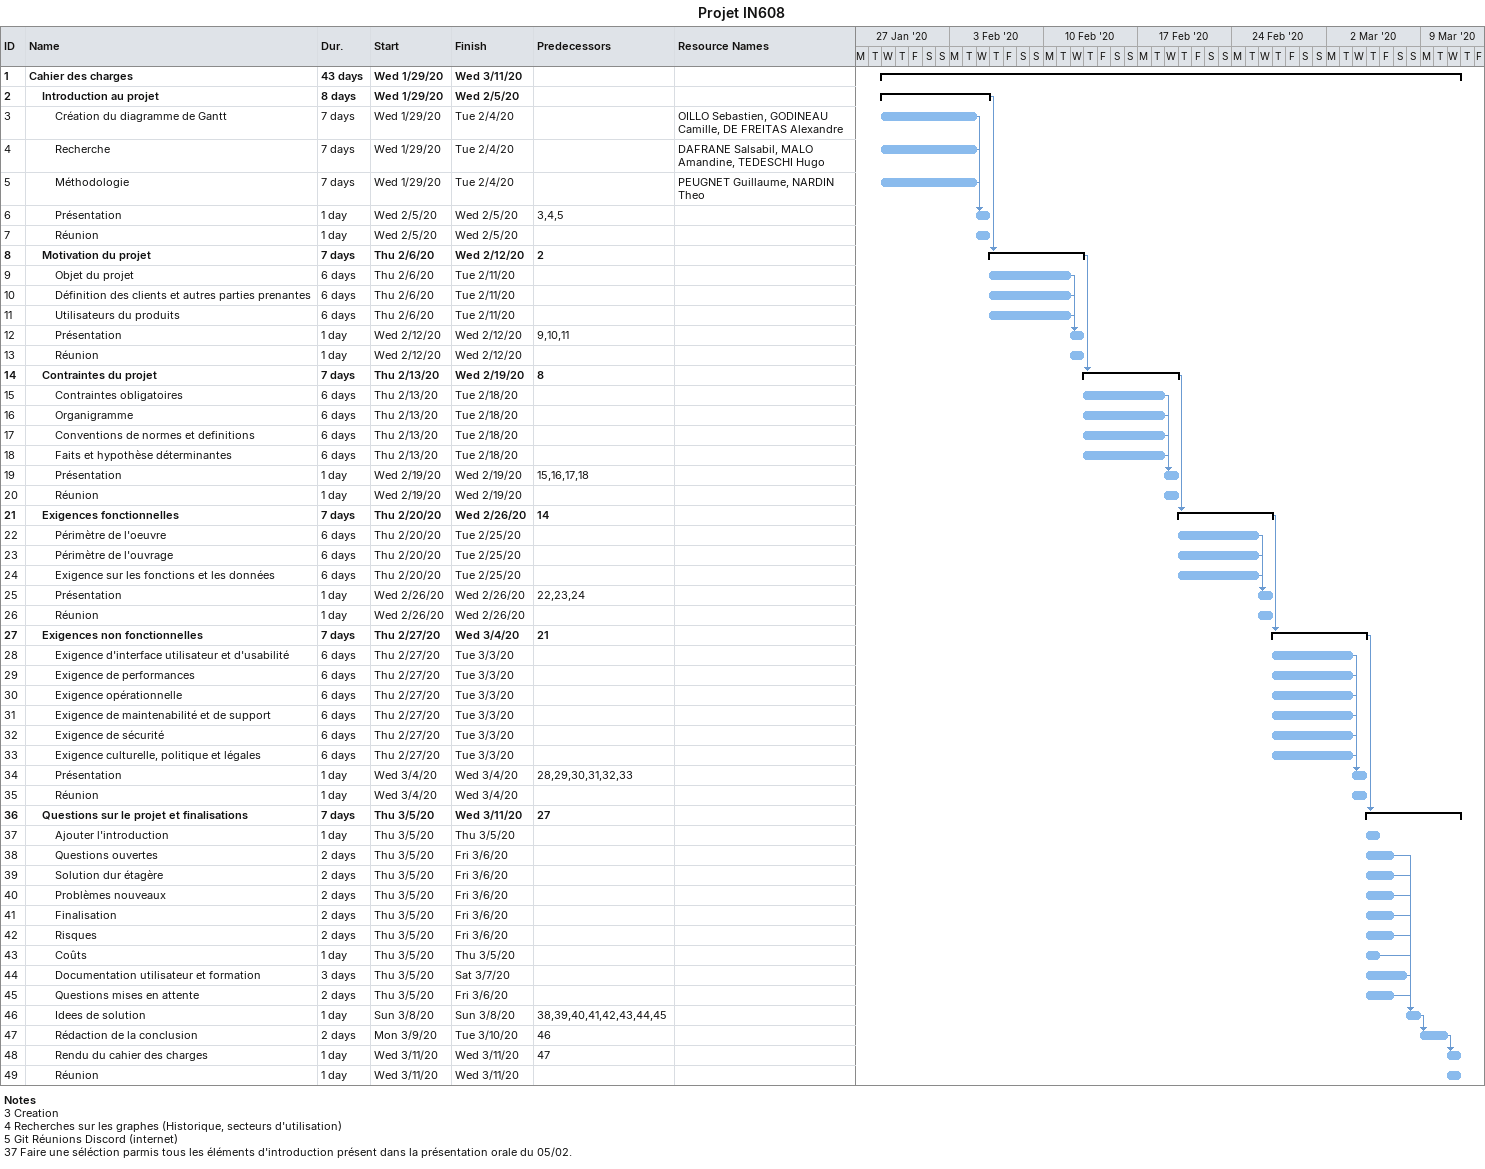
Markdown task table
Projet IN608

| ID | Level | Task | Duration | Start | Finish | Predecessors | Resources |
|---|---|---|---|---|---|---|---|
| 1 | 1 | **Cahier des charges** | 43d | 2020-01-29 | 2020-03-11 |  |  |
| 2 | 2 | **Introduction au projet** | 8d | 2020-01-29 | 2020-02-05 |  |  |
| 3 | 3 | Création du diagramme de Gantt | 7d | 2020-01-29 | 2020-02-04 |  | OILLO Sebastien, GODINEAU Camille, DE FREITAS Alexandre |
| 4 | 3 | Recherche | 7d | 2020-01-29 | 2020-02-04 |  | DAFRANE Salsabil, MALO Amandine, TEDESCHI Hugo |
| 5 | 3 | Méthodologie | 7d | 2020-01-29 | 2020-02-04 |  | PEUGNET Guillaume, NARDIN Theo |
| 6 | 3 | Présentation | 1d | 2020-02-05 | 2020-02-05 | 3, 4, 5 |  |
| 7 | 3 | Réunion | 1d | 2020-02-05 | 2020-02-05 |  |  |
| 8 | 2 | **Motivation du projet** | 7d | 2020-02-06 | 2020-02-12 | 2 |  |
| 9 | 3 | Objet du projet | 6d | 2020-02-06 | 2020-02-11 |  |  |
| 10 | 3 | Définition des clients et autres parties prenantes | 6d | 2020-02-06 | 2020-02-11 |  |  |
| 11 | 3 | Utilisateurs du produits | 6d | 2020-02-06 | 2020-02-11 |  |  |
| 12 | 3 | Présentation | 1d | 2020-02-12 | 2020-02-12 | 9, 10, 11 |  |
| 13 | 3 | Réunion | 1d | 2020-02-12 | 2020-02-12 |  |  |
| 14 | 2 | **Contraintes du projet** | 7d | 2020-02-13 | 2020-02-19 | 8 |  |
| 15 | 3 | Contraintes obligatoires | 6d | 2020-02-13 | 2020-02-18 |  |  |
| 16 | 3 | Organigramme | 6d | 2020-02-13 | 2020-02-18 |  |  |
| 17 | 3 | Conventions de normes et definitions | 6d | 2020-02-13 | 2020-02-18 |  |  |
| 18 | 3 | Faits et hypothèse déterminantes | 6d | 2020-02-13 | 2020-02-18 |  |  |
| 19 | 3 | Présentation | 1d | 2020-02-19 | 2020-02-19 | 15, 16, 17, 18 |  |
| 20 | 3 | Réunion | 1d | 2020-02-19 | 2020-02-19 |  |  |
| 21 | 2 | **Exigences fonctionnelles** | 7d | 2020-02-20 | 2020-02-26 | 14 |  |
| 22 | 3 | Périmètre de l'oeuvre | 6d | 2020-02-20 | 2020-02-25 |  |  |
| 23 | 3 | Périmètre de l'ouvrage | 6d | 2020-02-20 | 2020-02-25 |  |  |
| 24 | 3 | Exigence sur les fonctions et les données | 6d | 2020-02-20 | 2020-02-25 |  |  |
| 25 | 3 | Présentation | 1d | 2020-02-26 | 2020-02-26 | 22, 23, 24 |  |
| 26 | 3 | Réunion | 1d | 2020-02-26 | 2020-02-26 |  |  |
| 27 | 2 | **Exigences non fonctionnelles** | 7d | 2020-02-27 | 2020-03-04 | 21 |  |
| 28 | 3 | Exigence d'interface utilisateur et d'usabilité | 6d | 2020-02-27 | 2020-03-03 |  |  |
| 29 | 3 | Exigence de performances | 6d | 2020-02-27 | 2020-03-03 |  |  |
| 30 | 3 | Exigence opérationnelle | 6d | 2020-02-27 | 2020-03-03 |  |  |
| 31 | 3 | Exigence de maintenabilité et de support | 6d | 2020-02-27 | 2020-03-03 |  |  |
| 32 | 3 | Exigence de sécurité | 6d | 2020-02-27 | 2020-03-03 |  |  |
| 33 | 3 | Exigence culturelle, politique et légales | 6d | 2020-02-27 | 2020-03-03 |  |  |
| 34 | 3 | Présentation | 1d | 2020-03-04 | 2020-03-04 | 28, 29, 30, 31, 32, 33 |  |
| 35 | 3 | Réunion | 1d | 2020-03-04 | 2020-03-04 |  |  |
| 36 | 2 | **Questions sur le projet et finalisations** | 7d | 2020-03-05 | 2020-03-11 | 27 |  |
| 37 | 3 | Ajouter l'introduction | 1d | 2020-03-05 | 2020-03-05 |  |  |
| 38 | 3 | Questions ouvertes | 2d | 2020-03-05 | 2020-03-06 |  |  |
| 39 | 3 | Solution dur étagère | 2d | 2020-03-05 | 2020-03-06 |  |  |
| 40 | 3 | Problèmes nouveaux | 2d | 2020-03-05 | 2020-03-06 |  |  |
| 41 | 3 | Finalisation | 2d | 2020-03-05 | 2020-03-06 |  |  |
| 42 | 3 | Risques | 2d | 2020-03-05 | 2020-03-06 |  |  |
| 43 | 3 | Coûts | 1d | 2020-03-05 | 2020-03-05 |  |  |
| 44 | 3 | Documentation utilisateur et formation | 3d | 2020-03-05 | 2020-03-07 |  |  |
| 45 | 3 | Questions mises en attente | 2d | 2020-03-05 | 2020-03-06 |  |  |
| 46 | 3 | Idees de solution | 1d | 2020-03-08 | 2020-03-08 | 38, 39, 40, 41, 42, 43, 44, 45 |  |
| 47 | 3 | Rédaction de la conclusion | 2d | 2020-03-09 | 2020-03-10 | 46 |  |
| 48 | 3 | Rendu du cahier des charges | 1d | 2020-03-11 | 2020-03-11 | 47 |  |
| 49 | 3 | Réunion | 1d | 2020-03-11 | 2020-03-11 |  |  |

Notes
- 3: Creation
- 4: Recherches sur les graphes (Historique, secteurs d'utilisation)
- 5: Git Réunions Discord (internet)
- 37: Faire une séléction parmis tous les éléments d'introduction présent dans la présentation orale du 05/02.
